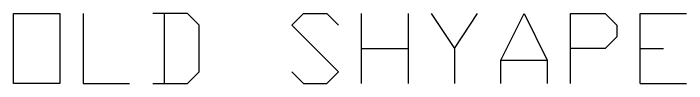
# Model space of a CAD drawing. Extents: x 1573 to 6745, y -2041 to 3468.
# Drawn here: x 1677 to 3887, y 3240 to 3468 of the extents above; entities that cross this region are included whole.
import ezdxf

# ---------------------------------------------------------------- set-up
doc = ezdxf.new("R2010")
doc.units = 0
doc.layers.add('Default Layer', color=1, linetype='CONTINUOUS')

msp = doc.modelspace()

# ---------------------------------------------------------------- linework, layer by layer
at = {"layer": 'Default Layer'}
msp.add_lwpolyline([(1677.5, 3239.8), (1677.5, 3468.4), (1829.9, 3468.4), (1829.9, 3239.8), (1677.5, 3239.8)], close=True, dxfattribs=at)
for points in [[(1906.1, 3468.4), (1906.1, 3239.8), (2058.5, 3239.8)], [(2134.7, 3239.8), (2249, 3239.8), (2287.1, 3277.9), (2287.1, 3430.3), (2249, 3468.4), (2134.7, 3468.4)], [(2172.8, 3468.4), (2172.8, 3239.8)], [(2591.9, 3277.9), (2630, 3239.8), (2706.2, 3239.8), (2744.3, 3277.9), (2591.9, 3430.3), (2630, 3468.4), (2706.2, 3468.4), (2744.3, 3430.3)], [(2820.5, 3239.8), (2820.5, 3468.4)], [(2972.9, 3468.4), (2972.9, 3239.8)], [(3049.1, 3468.4), (3125.3, 3354.1), (3125.3, 3239.8)], [(3125.3, 3354.1), (3201.5, 3468.4)], [(3277.7, 3239.8), (3277.7, 3316), (3353.9, 3468.4), (3430.1, 3316), (3430.1, 3239.8)], [(3506.3, 3239.8), (3506.3, 3468.4), (3620.6, 3468.4), (3658.7, 3430.3), (3658.7, 3392.2), (3620.6, 3354.1), (3506.3, 3354.1)], [(3734.9, 3239.8), (3734.9, 3468.4), (3887.3, 3468.4)], [(2820.5, 3354.1), (2972.9, 3354.1)], [(3734.9, 3354.1), (3811.1, 3354.1)], [(3277.7, 3316), (3430.1, 3316)], [(3734.9, 3239.8), (3887.3, 3239.8)]]:
    msp.add_lwpolyline(points, dxfattribs=at)

doc.saveas('drawing.dxf')
